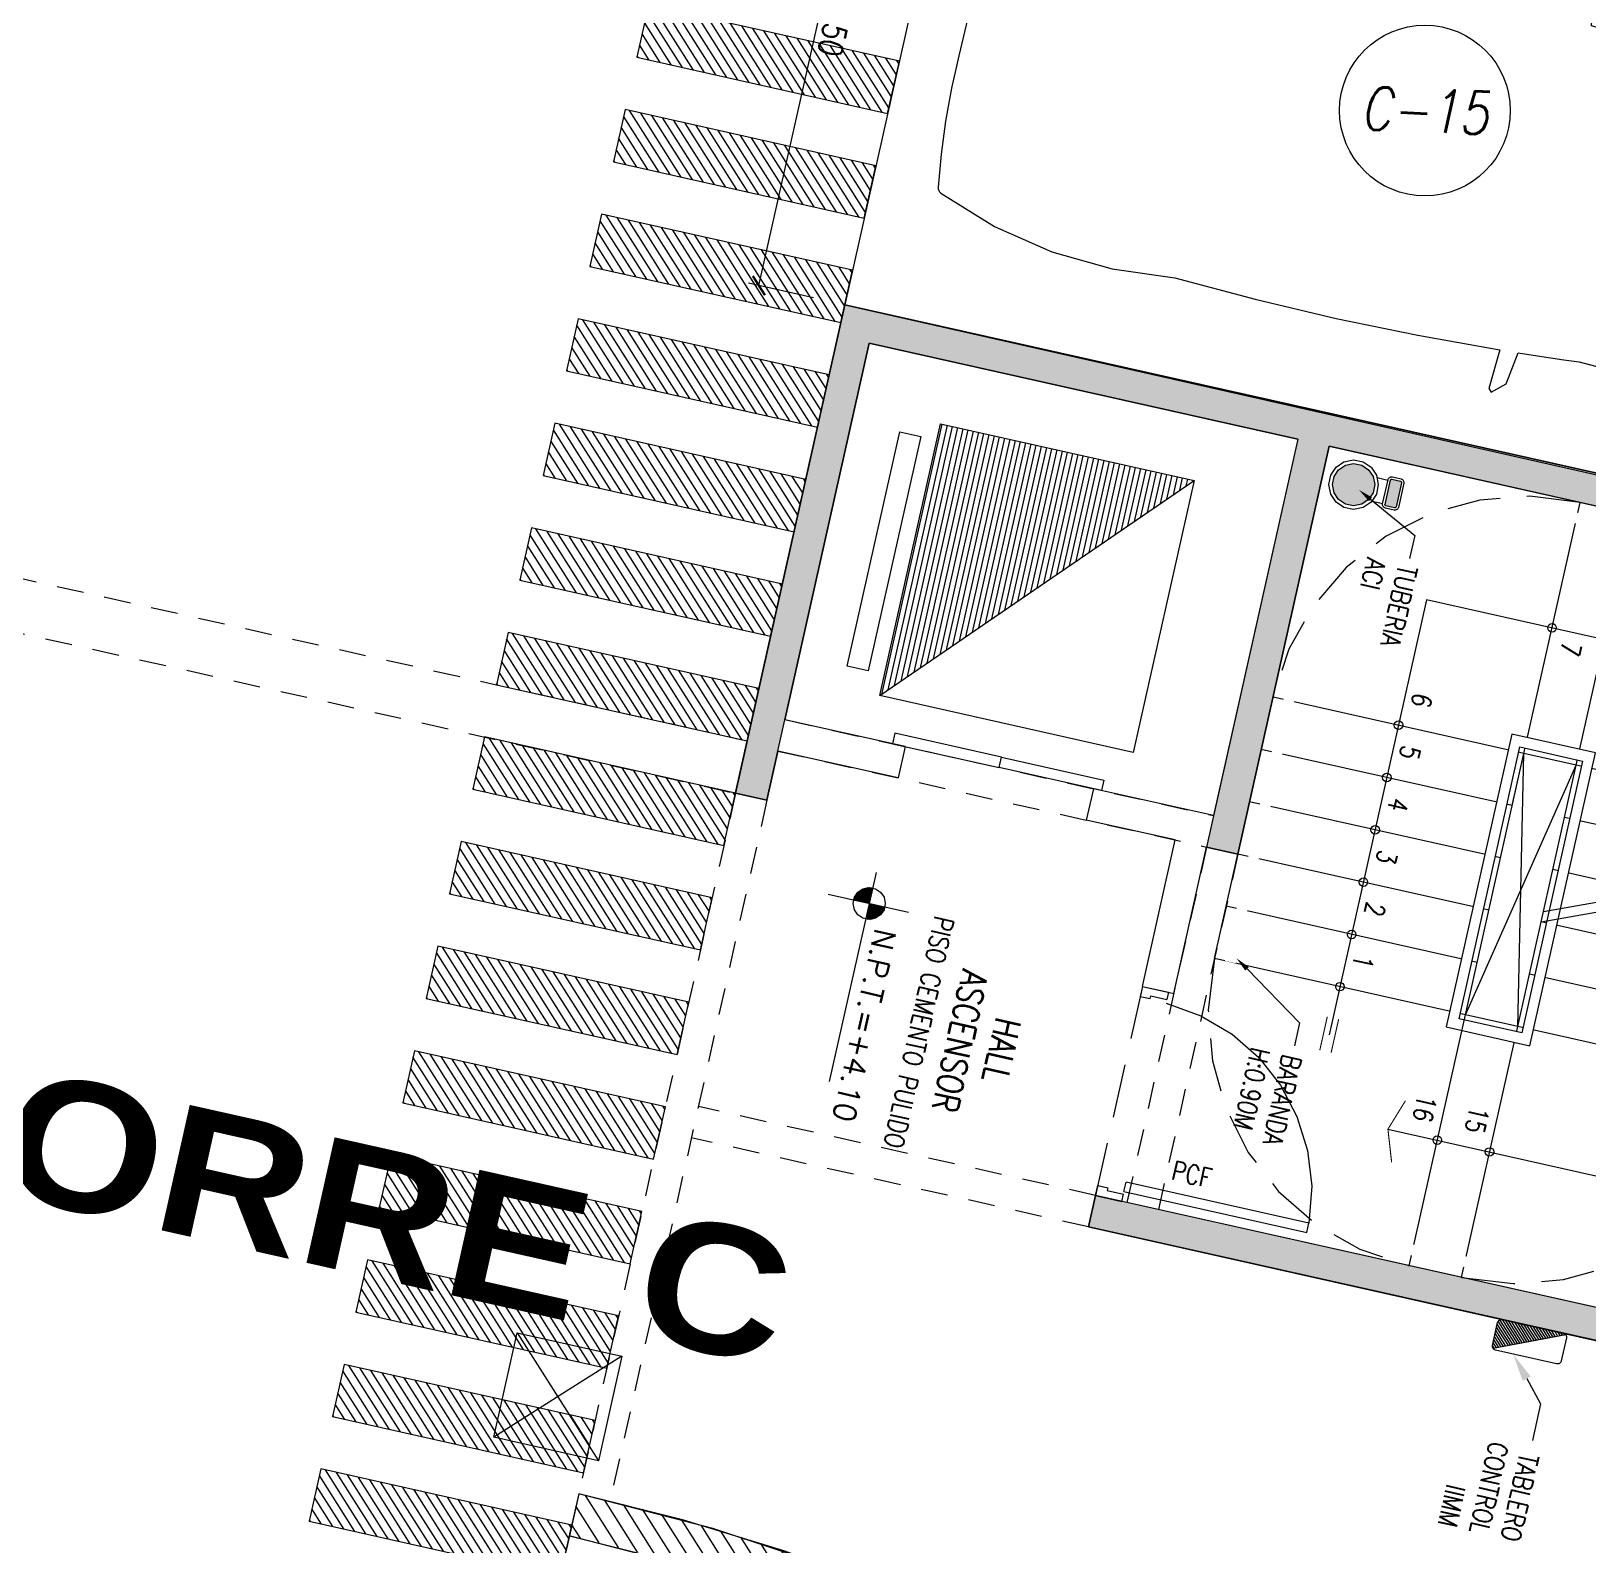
# Model space of a CAD drawing. Header units: millimetres. Extents: x 2471 to 2909, y 1327 to 1568.
# Drawn here: x 2594.7 to 2601.97, y 1418.91 to 1425.98 of the extents above; entities that cross this region are included whole.
import ezdxf
from ezdxf import colors
from ezdxf.entities.mleader import LeaderData, LeaderLine
from ezdxf.enums import TextEntityAlignment as Align
from ezdxf.math import Vec2, Vec3
from ezdxf.xclip import XClip

# ---------------------------------------------------------------- set-up
doc = ezdxf.new("R2010")
doc.units = ezdxf.units.MM
doc.header["$XCLIPFRAME"] = 2
doc.set_wipeout_variables(frame=1)
for name, pattern in [('ACAD_ISO07W100', [3, 0, -3]), ('HIDDEN', [0.375, 0.25, -0.125]), ('HIDDEN2', [0.1875, 0.125, -0.0625])]:
    doc.linetypes.add(name, pattern=pattern)
doc.layers.get('0').update_dxf_attribs({"color": 251, "lineweight": 9})
doc.layers.get('DEFPOINTS').update_dxf_attribs({"color": 251, "lineweight": 9})
for name, color, linetype, lineweight in [('000 SOS 911 TEXTOS ACI', 7, 'Continuous', 9), ('01-arquitectura', 251, 'Continuous', 13), ('A-BARANDAS', 251, 'Continuous', 13), ('A-COTAS INT', 251, 'Continuous', 13), ('A-EQUIPAMIENTO', 251, 'Continuous', 13), ('A-EST PLACAS', 251, 'Continuous', 13), ('A-ESTRUCTURA-HATCH', 251, 'Continuous', 13), ('A-ESTRUCTURA-MUROS', 251, 'Continuous', 13), ('A-ESTRUCTURA-VIGAS', 251, 'HIDDEN2', 13), ('A-LINEAS', 251, 'Continuous', 13), ('A-MOBILIARIO', 251, 'Continuous', 13), ('A-MURO BAJO', 251, 'Continuous', 13), ('A-MUROS', 251, 'Continuous', 13), ('A-NIVELES-NPT', 251, 'Continuous', 13), ('A-PROYECCIONES', 251, 'HIDDEN', 13), ('A-PUERTAS', 251, 'Continuous', 13), ('A-TEXTO-ACABADO PISO', 251, 'Continuous', 13), ('A_30_DispositivosElect', 251, 'Continuous', 13), ('A_30_TableroElect', 251, 'Continuous', 13), ('A_50_TextoAmbiente', 251, 'Continuous', 13), ('A_50_TextoIndicaciones', 251, 'Continuous', 13), ('A_50_TextoSubtitulos', 251, 'Continuous', 13), ('A_50_TextoTitulos', 251, 'Continuous', 13), ('CIRCULACION PEATONAL', 251, 'Continuous', 13), ('Cotas', 251, 'Continuous', 13)]:
    doc.layers.add(name, color=color, linetype=linetype, lineweight=lineweight)
doc.styles.add('R140-200', font='ariblk.ttf', dxfattribs={"height": 0.5})
doc.styles.add('R80', font='romans.shx', dxfattribs={"width": 0.8, "oblique": 15, "height": 0.1})
doc.styles.add('R80-200', font='romans.shx', dxfattribs={"width": 0.8, "oblique": 10, "height": 0.2})
doc.styles.add('ROMANS', font='romans.shx', dxfattribs={"width": 0.8})
doc.styles.add('TXT_COTAS', font='romans.shx', dxfattribs={"width": 0.8})
doc.dimstyles.new('COTA-75-I', dxfattribs={"dimtxt": 0.11, "dimasz": 0.075, "dimexe": 0.05, "dimexo": 0.15, "dimgap": 0.03, "dimtad": 1, "dimzin": 4, "dimdsep": 46, "dimtxsty": 'ROMANS', "dimblk": 'ARCHTICK', "dimcen": 0.09, "dimclrd": 7, "dimclre": 7, "dimclrt": 2, "dimadec": 0, "dimazin": 0, "dimtfac": 1.2, "dimtix": 1, "dimtmove": 2, "dimatfit": 3, "dimfxl": 0.05, "dimtolj": 1, "dimtzin": 4, "dimarcsym": 0})
pattern_1 = [(135, (197.33794, 7.665617), (-0.0141421356, -0.0141421356), [])]

# ---------------------------------------------------------------- blocks, each defined once
blk = doc.blocks.new('EST P2')
at = {"layer": 'A-ESTRUCTURA-HATCH'}
h = blk.add_hatch(dxfattribs=at)
h.set_pattern_fill('ANSI31', color=256, scale=0.02)
h.set_pattern_definition([(45, (-226392.07709, -8188163.05961), (-0.04490128060535, 0.04490128060535), [])])
h.paths.add_polyline_path([(-3.61, 5.05), (-3.61, 4.85), (-44.785, 4.85), (-44.785, -0.15), (-46.99, -0.15), (-46.99, -11.15), (-3.61, -11.1501), (-3.61, -11.4001), (-47.24, -11.4), (-47.24, 0.15), (-45.035, 0.15), (-45.035, 5.0497)])
h.paths.add_polyline_path([(5.8757, 4.85), (5.8757, 5.05), (35.53, 5.05), (35.53, 4.85)])
h.paths.add_polyline_path([(35.58, -11.1501), (71.88, -11.1501), (71.88, -11.4001), (35.58, -11.4)])
h.paths.add_polyline_path([(-3.56, -11.15), (35.53, -11.15), (35.53, -11.4001), (-3.56, -11.4001)])
edge = h.paths.add_edge_path()
edge.add_arc((63.3007, -0.15), 9.7, 360, 540)
edge.add_line((53.6007, -0.15), (53.8007, -0.15))
edge.add_arc((63.3007, -0.15), 9.5, 0, 180, ccw=False)
edge.add_line((72.8007, -0.15), (73.0007, -0.15))
h.paths.add_polyline_path([(47.915, 5.05), (35.58, 5.05), (35.58, 4.85), (47.915, 4.85)])
edge = h.paths.add_edge_path()
edge.add_arc((63.3007, -0.15), 3.3, 0.00108, 49.99451)
edge.add_line((65.4221, 2.3777), (65.4222, -0.15))
edge.add_line((65.4222, -0.15), (65.2722, -0.15))
edge.add_line((65.2722, -0.15), (65.2721, 2.4964))
edge.add_arc((63.3007, -0.15), 3.3, 53.31547, 179.99992)
edge.add_line((60.0007, -0.15), (59.8007, -0.15))
edge.add_arc((63.3007, -0.15), 3.5, 0.00102, 179.99993, ccw=False)
edge.add_line((66.8007, -0.1499), (66.6007, -0.1499))
edge.add_line((66.6007, -0.1499), (66.6007, -0.1499))
h.paths.add_polyline_path([(51.865, 4.85), (53.3757, 4.85), (53.3757, 5.05), (51.865, 5.05)])
h = blk.add_hatch(color=256, dxfattribs=at)
h.dxf.hatch_style = 1
h.paths.add_polyline_path([(1.925, -0.1506), (-0.175, -0.1506), (-0.175, 4.85), (-3.56, 4.85), (-3.56, 5.05), (3.7748, 5.05), (3.7748, 3.1999), (3.6248, 3.1999), (3.6248, 4.85), (-0.0249, 4.85), (-0.0249, 2.2), (3.7748, 2.2), (3.7748, 2.0501), (-0.0249, 2.05), (-0.0249, 0), (1.925, -0.0004)])
h.paths.add_polyline_path([(51.865, 5.05), (47.915, 5.05), (47.915, -0.15), (50.25, -0.15), (50.25, 0), (48.065, 0), (48.065, 2.05), (50.015, 2.05), (50.015, 2.2), (48.065, 2.2), (48.065, 4.85), (51.715, 4.85), (51.715, 1.9), (51.865, 1.9)])
h.paths.add_polyline_path([(71.63, -6.15), (71.88, -6.15), (71.88, -6.85), (71.63, -6.85)])
h.paths.add_polyline_path([(64.42, -6.15), (64.67, -6.15), (64.67, -6.85), (64.42, -6.85)])
h.paths.add_polyline_path([(57.21, -6.15), (57.46, -6.15), (57.46, -6.85), (57.21, -6.85)])
h.paths.add_polyline_path([(50, -6.15), (50.25, -6.15), (50.25, -6.85), (50, -6.85)])
h.paths.add_polyline_path([(42.79, -6.15), (43.04, -6.15), (43.04, -6.85), (42.79, -6.85)])
h.paths.add_polyline_path([(42.79, 0.55), (43.04, 0.55), (43.04, -0.15), (42.79, -0.15)])
h.paths.add_polyline_path([(35.58, -6.15), (35.83, -6.15), (35.83, -6.85), (35.58, -6.85)])
h.paths.add_polyline_path([(35.58, 0.55), (35.83, 0.55), (35.83, -0.15), (35.58, -0.15)])
h.paths.add_polyline_path([(35.28, -6.15), (35.53, -6.15), (35.53, -6.85), (35.28, -6.85)])
h.paths.add_polyline_path([(35.28, 0.55), (35.53, 0.55), (35.53, -0.15), (35.28, -0.15)])
h.paths.add_polyline_path([(30.28, -6.15), (30.53, -6.15), (30.53, -6.85), (30.28, -6.85)])
h.paths.add_polyline_path([(30.28, 0.55), (30.53, 0.55), (30.53, -0.15), (30.28, -0.15)])
h.paths.add_polyline_path([(23.07, -6.15), (23.32, -6.15), (23.32, -6.85), (23.07, -6.85)])
h.paths.add_polyline_path([(23.07, 0.55), (23.32, 0.55), (23.32, -0.15), (23.07, -0.15)])
h.paths.add_polyline_path([(18.07, -6.15), (18.32, -6.15), (18.32, -6.85), (18.07, -6.85)])
h.paths.add_polyline_path([(18.07, 0.55), (18.32, 0.55), (18.32, -0.15), (18.07, -0.15)])
h.paths.add_polyline_path([(10.86, -6.15), (11.11, -6.15), (11.11, -6.85), (10.86, -6.85)])
h.paths.add_polyline_path([(10.86, 0.55), (11.11, 0.55), (11.11, -0.15), (10.86, -0.15)])
h.paths.add_polyline_path([(3.65, -6.15), (3.9, -6.15), (3.9, -6.85), (3.65, -6.85)])
h.paths.add_polyline_path([(3.6264, 0.55), (3.9, 0.55), (3.9, -0.15), (3.6264, -0.15)])
h.paths.add_polyline_path([(-3.56, -6.15), (-3.31, -6.15), (-3.31, -6.85), (-3.56, -6.85)])
h.paths.add_polyline_path([(-3.56, 0.55), (-3.31, 0.55), (-3.31, -0.15), (-3.56, -0.15)])
h.paths.add_polyline_path([(-3.86, -6.15), (-3.61, -6.15), (-3.61, -6.85), (-3.86, -6.85)])
h.paths.add_polyline_path([(-3.86, 0.55), (-3.61, 0.55), (-3.61, -0.15), (-3.86, -0.15)])
h.paths.add_polyline_path([(-11.07, -6.15), (-10.82, -6.15), (-10.82, -6.85), (-11.07, -6.85)])
h.paths.add_polyline_path([(-11.07, 0.55), (-10.82, 0.55), (-10.82, -0.15), (-11.07, -0.15)])
h.paths.add_polyline_path([(-18.28, -6.15), (-18.03, -6.15), (-18.03, -6.85), (-18.28, -6.85)])
h.paths.add_polyline_path([(-18.28, 0.55), (-18.03, 0.55), (-18.03, -0.15), (-18.28, -0.15)])
h.paths.add_polyline_path([(-25.49, -6.15), (-25.24, -6.15), (-25.24, -6.85), (-25.49, -6.85)])
h.paths.add_polyline_path([(-25.49, 0.55), (-25.24, 0.55), (-25.24, -0.15), (-25.49, -0.15)])
h.paths.add_polyline_path([(-32.7, -6.15), (-32.45, -6.15), (-32.45, -6.85), (-32.7, -6.85)])
h.paths.add_polyline_path([(-32.7, 0.55), (-32.45, 0.55), (-32.45, -0.15), (-32.7, -0.15)])
h.paths.add_polyline_path([(-39.91, -6.15), (-39.66, -6.15), (-39.66, -6.85), (-39.91, -6.85)])
h.paths.add_polyline_path([(-39.91, 0.55), (-39.66, 0.55), (-39.66, -0.15), (-39.91, -0.15)])
at = {"layer": 'A-EST PLACAS'}
blk.add_lwpolyline([(51.865, 5.05), (47.915, 5.05), (47.915, -0.15), (50.25, -0.15), (50.25, 0), (48.065, 0), (48.065, 2.05), (50.015, 2.05), (50.015, 2.2), (48.065, 2.2), (48.065, 4.85), (51.715, 4.85), (51.715, 1.9), (51.865, 1.9)], close=True, dxfattribs=at)
at = {"layer": 'A-ESTRUCTURA-MUROS'}
blk.add_lwpolyline([(73.0007, -0.15, 1), (53.6007, -0.15), (53.8007, -0.15, -1), (72.8007, -0.15)], format="xyb", close=True, dxfattribs=at)
at = {"layer": 'A-ESTRUCTURA-VIGAS'}
for points in [[(50.015, 2.2), (51.715, 2.2)], [(49.8649, 0), (49.865, 2.0499)], [(50.0149, 0), (50.015, 2.0499)], [(50.015, 2.05), (51.715, 2.05)], [(51.715, 1.9), (51.715, 0)], [(51.865, 1.9), (51.865, 0)], [(50.25, 0), (53.6007, 0)], [(50, -6.15), (50, -0.15)], [(50.25, -0.15), (53.6007, -0.15)], [(50.25, -6.15), (50.25, -0.15)], [(53.8007, -0.15), (59.8007, -0.15)]]:
    blk.add_lwpolyline(points, dxfattribs=at)
blk = doc.blocks.new('*U852')
at = {"ltscale": 0.5}
h = blk.add_hatch(dxfattribs=at)
h.set_pattern_fill('_USER', color=41, scale=0.02, angle=135, style=0, pattern_type=0)
h.set_pattern_definition(pattern_1)
h.paths.add_polyline_path([(0.35, 4.05), (0.7626, 4.05), (0.7626, 4.2), (0.35, 4.2)])
edge = h.paths.add_edge_path(flags=17)
edge.add_line((0.35, 4.0969), (0.7626, 4.0969))
h = blk.add_hatch(dxfattribs=at)
h.set_pattern_fill('_USER', color=41, scale=0.02, angle=135, style=0, pattern_type=0)
h.set_pattern_definition(pattern_1)
h.paths.add_polyline_path([(2.15, 4.05), (1.7374, 4.05), (1.7374, 4.2), (2.15, 4.2)])
edge = h.paths.add_edge_path(flags=17)
edge.add_line((2.15, 4.0969), (1.7374, 4.0969))
at = {"color": 7, "ltscale": 0.5}
for p, q in [((0.35, 4.0969), (0.7626, 4.0969)), ((2.15, 4.0969), (1.7374, 4.0969))]:
    blk.add_line(p, q, dxfattribs=at)
at = {"ltscale": 0.5}
blk.add_lwpolyline([(0, 0), (2.5, 0), (2.5, 5), (0, 5)], close=True, dxfattribs=at)
at = {"color": 7, "ltscale": 0.5}
blk.add_lwpolyline([(2.0375, 3.0285), (2.2248, 3.018), (2.2387, 3.0332), (2.1856, 3.0921), (2.0322, 3.1148, 0.005253), (2.0106, 3.403, 0.053235), (1.9729, 4.2984), (1.96, 4.4239), (1.9407, 4.5254), (1.9362, 4.535, 0.218656), (1.9171, 4.5512), (1.4558, 4.6804), (1.4521, 4.7076, 0.091554), (1.25, 4.7343, 0.09162), (1.0479, 4.7088), (1.0442, 4.6816), (0.5829, 4.5524, 0.218656), (0.5638, 4.5362), (0.5593, 4.5266), (0.54, 4.4251), (0.5271, 4.2996, 0.053235), (0.4894, 3.4042, 0.005253), (0.4678, 3.1159), (0.3144, 3.0933), (0.2613, 3.0344), (0.2752, 3.0191), (0.4625, 3.0297, 0.028265), (0.46, 1.4757, 0.139924), (0.6046, 0.3249, 0.272148), (0.6285, 0.3061, 0.035353), (1.25, 0.2657, 0.045639), (1.8692, 0.3049, 0.272148), (1.8931, 0.3237, 0.139889), (2.04, 1.4745, 0.028265)], format="xyb", close=True, dxfattribs=at)
for points in [[(0.35, 4.2), (0.35, 4.05), (0.7626, 4.05), (0.7626, 4.2)], [(1.7374, 4.2), (1.7374, 4.05), (2.15, 4.05), (2.15, 4.2)]]:
    blk.add_lwpolyline(points, close=True, dxfattribs=at)
blk = doc.blocks.new('*U832')
at = {"true_color": 0xfa0000}
for points in [[(587.139, -118.874, 1), (587.139, -119.154, 1)], [(587.057, -119.246, 0.414214), (587.049, -119.254), (587.049, -119.313, 0.414214), (587.057, -119.321), (587.221, -119.321, 0.414214), (587.229, -119.313), (587.229, -119.254, 0.414214), (587.221, -119.246)]]:
    blk.add_hatch(color=1, dxfattribs=at).paths.add_polyline_path(points)
for p, q in [((587.059, -119.157), (587.059, -119.23)), ((587.219, -119.157), (587.219, -119.23))]:
    blk.add_line(p, q)
for points in [[(587.245, -119.254), (587.245, -119.313, -0.414214), (587.221, -119.337), (587.057, -119.337, -0.414214), (587.033, -119.313), (587.033, -119.254, -0.414214), (587.057, -119.23), (587.221, -119.23, -0.414214)], [(587.229, -119.254), (587.229, -119.313, -0.414214), (587.221, -119.321), (587.057, -119.321, -0.414214), (587.049, -119.313), (587.049, -119.254, -0.414214), (587.057, -119.246), (587.221, -119.246, -0.414214)]]:
    blk.add_lwpolyline(points, format="xyb", close=True)
for radius in [0.164, 0.14]:
    blk.add_circle((587.139, -119.014), radius)
blk = doc.blocks.new('ESC.1')
at = {"layer": 'A-LINEAS'}
blk.add_line((0.6, 0.725, 0), (-1.4795, 0.725, 0), dxfattribs=at)
at = {"layer": 'A-LINEAS', "linetype": 'Continuous'}
for p, q in [((-1.25, 0.125), (0, -0.125)), ((-1.25, -0.125), (0, 0.125))]:
    blk.add_line(p, q, dxfattribs=at)
at = {"layer": 'A-LINEAS', "color": 4, "const_width": 0.005}
for points in [[(-1.3992, 0.7521), (-1.5599, 0.7521)], [(-1.3992, 0.6979), (-1.5599, 0.6979)], [(-1.7026, 0.3105), (-1.85, 0.3613), (-1.9974, 0.3105)], [(-0.2605, -0.5776), (-0.3113, -0.725), (-0.2605, -0.8724)]]:
    blk.add_lwpolyline(points, dxfattribs=at)
at = {"layer": 'A-LINEAS'}
blk.add_lwpolyline([(-0.3113, -0.725), (0.6, -0.725), (0.6, 0.725)], dxfattribs=at)
at = {"layer": 'A-LINEAS', "linetype": 'Continuous'}
blk.add_lwpolyline([(-1.85, 0.3613), (-1.85, -0.725), (-0.5722, -0.725)], dxfattribs=at)
for centre in [(-1.25, 0.725), (-1, 0.725), (-0.75, 0.725), (-0.5, 0.725), (-0.25, 0.725), (0, 0.725), (-1.85, 0.1251), (0.6, 0.125), (-1.85, -0.1249), (0.6, -0.125), (-1.25, -0.725), (-1, -0.725), (-0.75, -0.725), (0, -0.725)]:
    blk.add_circle(centre, 0.02, dxfattribs=at)
at = {"layer": 'A-MURO BAJO'}
for p, q in [((-1.25, 0.125), (-1.25, 1.325)), ((-1.25, 1.325), (-0.75, 1.325)), ((-1, 0.125), (-1, 1.325)), ((-0.75, 0.125), (-0.75, 1.325)), ((-0.5, 0.125), (-0.5, 1.325)), ((-0.25, 0.125), (-0.25, 1.325)), ((0, 0.125), (0, 1.325)), ((-1.25, 0.125), (0, 0.125)), ((-1.25, -0.125), (-1.25, 0.125)), ((-0.25, 0.125), (1.2, 0.125)), ((0, -0.125), (0, 0.125)), ((-2.45, -0.125), (-1.25, -0.125)), ((-1.25, -0.125), (0, -0.125)), ((-1.25, -1.325), (-1.25, -0.125)), ((-1, -1.325), (-1, -0.125)), ((-0.75, -1.325), (-0.75, -0.125)), ((-0.5, -1.325), (-0.5, -0.125)), ((-0.25, -1.325), (-0.25, -0.125)), ((0, -0.125), (1.2, -0.125)), ((0, -1.325), (0, -0.125))]:
    blk.add_line(p, q, dxfattribs=at)
blk.add_wipeout([(-1.275, -0.15), (-1.325, -0.2), (0.075, -0.2), (0.075, 0.2), (-1.325, 0.2), (-1.325, -0.2), (-1.275, -0.15), (-1.275, 0.15), (0.025, 0.15), (0.025, -0.15)]).translate(0, 0, 0).dxf.layer = 'A-BARANDAS'
at = {"layer": 'A-BARANDAS', "elevation": 0}
for points in [[(-1.325, 0.2), (-1.325, -0.2), (0.075, -0.2), (0.075, 0.2)], [(0.025, -0.15), (-1.275, -0.15), (-1.275, 0.15), (0.025, 0.15)]]:
    blk.add_lwpolyline(points, close=True, dxfattribs=at)
at = {"layer": 'A-LINEAS', "linetype": 'Continuous'}
for points in [[(-0.75, -0.125), (-0.5192, -0.6788), (-0.6384, -0.7827), (-0.3615, -0.6673), (-0.4808, -0.7712), (-0.25, -1.325)], [(-0.7, -0.125), (-0.4692, -0.6788), (-0.5884, -0.7827), (-0.3115, -0.6673), (-0.4308, -0.7712), (-0.2, -1.325)]]:
    blk.add_lwpolyline(points, dxfattribs=at)
at = {"layer": 'A-MURO BAJO'}
blk.add_line((-2.45, 0.125), (-1.25, 0.125), dxfattribs=at)
blk.add_wipeout([(-2.4, 0.2), (-2.35, 0.2), (-2.35, -1.225), (1.1, -1.225), (1.1, 0.7221), (0.5971, 1.225), (-1.25, 1.225), (-1.25, 1.275), (0.6178, 1.275), (1.15, 0.7428), (1.15, -1.275), (-2.4, -1.275)]).translate(0, 0, 0).dxf.layer = 'A-BARANDAS'
at = {"layer": 'A-PROYECCIONES'}
for centre, start, end in [((-1.25, 0.125), 90, 180), ((0, 0.125), 0, 90), ((-1.25, -0.125), 180, 270), ((0, -0.125), 270, 0)]:
    blk.add_arc(centre, 1.2, start, end, dxfattribs=at)
at = {"xscale": 0.7035271998764585, "yscale": 0.7035271998764585, "zscale": 0.7035271998764585, "rotation": 1.373106675304309e-06}
blk.add_blockref('*U832', (-412.0184, 84.9043), dxfattribs=at)
blk = doc.blocks.new('A$C5E423DB2')
at = {"layer": 'A-PUERTAS'}
for p, q in [((0.0381, 0.1), (0.0381, 0.8)), ((0.0381, 0.8), (0.0731, 0.8)), ((0.0731, 0.8), (0.0731, 0.1)), ((0.0381, 0.1), (0.0731, 0.1))]:
    blk.add_line(p, q, dxfattribs=at)
at = {"layer": 'A-PUERTAS', "linetype": 'Continuous'}
for p, q in [((0, 0), (0, 0.1)), ((0, 0.1), (0.0281, 0.1)), ((0.0281, 0.0381), (0.0281, 0.1)), ((0.8, 0.1), (0.7719, 0.1)), ((0.7719, 0.0381), (0.7719, 0.1)), ((0.8, 0), (0.8, 0.1)), ((0, 0), (0.0381, 0)), ((0.0381, 0.0381), (0.0281, 0.0381)), ((0.0381, 0), (0.0381, 0.0381)), ((0.7619, 0), (0.7619, 0.0381)), ((0.7619, 0.0381), (0.7719, 0.0381)), ((0.8, 0), (0.7619, 0))]:
    blk.add_line(p, q, dxfattribs=at)
at = {"layer": 'A-PUERTAS', "color": 7, "linetype": 'Continuous'}
blk.add_arc((0.0366, 0.0793), 0.7216, 1.64027, 87.09685, dxfattribs=at)
blk = doc.blocks.new('ASCENSOR_01')
h = blk.add_hatch()
h.set_pattern_fill('_U', color=256, scale=0.025, angle=450, style=0, pattern_type=0)
h.set_pattern_definition([(90, (1.21241, -1e-07), (-0.025, -4e-11), [])])
edge = h.paths.add_edge_path()
edge.add_line((1.2124, 1.3), (0, 0))
edge.add_line((0, 0), (1.2124, 0))
edge.add_line((1.2124, 0), (1.2124, 1.3))
at = {"layer": 'A-LINEAS', "color": 4}
blk.add_line((1.2124, 1.3, -0.0349), (0, 0), dxfattribs=at)
for points in [[(0, 0), (0, 1.3), (1.2124, 1.3), (1.2124, 0)], [(1.2904, 0.0781), (1.2904, 1.1996), (1.3907, 1.1996), (1.3907, 0.0781)]]:
    blk.add_lwpolyline(points, close=True, dxfattribs=at)
blk = doc.blocks.new('*U264')
at = {"layer": 'CIRCULACION PEATONAL'}
h = blk.add_hatch(dxfattribs=at)
h.set_pattern_fill('ANSI31', color=256, scale=0.3)
h.set_pattern_definition([(45, (7.250368, 0), (-0.0265165, 0.0265165), [])])
h.paths.add_polyline_path([(7.5474, 0.2275), (7.2974, 0.2275), (7.2974, -0.9725), (7.5474, -0.9725)])
h = blk.add_hatch(dxfattribs=at)
h.set_pattern_fill('ANSI31', color=256, scale=0.3)
h.set_pattern_definition([(45, (7.750368, 0), (-0.0265165, 0.0265165), [])])
h.paths.add_polyline_path([(8.0474, 0.2275), (7.7974, 0.2275), (7.7974, -0.9725), (8.0474, -0.9725)])
h = blk.add_hatch(dxfattribs=at)
h.set_pattern_fill('ANSI31', color=256, scale=0.3)
h.set_pattern_definition([(45, (8.250368, 0), (-0.0265165, 0.0265165), [])])
h.paths.add_polyline_path([(8.5474, 0.2275), (8.2974, 0.2275), (8.2974, -0.9725), (8.5474, -0.9725)])
h = blk.add_hatch(dxfattribs=at)
h.set_pattern_fill('ANSI31', color=256, scale=0.3)
h.set_pattern_definition([(45, (8.750368, 0), (-0.0265165, 0.0265165), [])])
h.paths.add_polyline_path([(9.0474, 0.2275), (8.7974, 0.2275), (8.7974, -0.9725), (9.0474, -0.9725)])
h = blk.add_hatch(dxfattribs=at)
h.set_pattern_fill('ANSI31', color=256, scale=0.3)
h.set_pattern_definition([(45, (9.250368, 0), (-0.0265165, 0.0265165), [])])
h.paths.add_polyline_path([(9.5474, 0.2275), (9.2974, 0.2275), (9.2974, -0.9725), (9.5474, -0.9725)])
h = blk.add_hatch(dxfattribs=at)
h.set_pattern_fill('ANSI31', color=256, scale=0.3)
h.set_pattern_definition([(45, (9.750368, 0), (-0.0265165, 0.0265165), [])])
h.paths.add_polyline_path([(10.0474, 0.2275), (9.7974, 0.2275), (9.7974, -0.9725), (10.0474, -0.9725)])
h = blk.add_hatch(dxfattribs=at)
h.set_pattern_fill('ANSI31', color=256, scale=0.3)
h.set_pattern_definition([(45, (10.250368, 0), (-0.0265165, 0.0265165), [])])
h.paths.add_polyline_path([(10.5474, 0.2275), (10.2974, 0.2275), (10.2974, -0.9725), (10.5474, -0.9725)])
h = blk.add_hatch(dxfattribs=at)
h.set_pattern_fill('ANSI31', color=256, scale=0.3)
h.set_pattern_definition([(45, (10.750368, 0), (-0.0265165, 0.0265165), [])])
h.paths.add_polyline_path([(11.0474, 0.2275), (10.7974, 0.2275), (10.7974, -0.9725), (11.0474, -0.9725)])
h = blk.add_hatch(dxfattribs=at)
h.set_pattern_fill('ANSI31', color=256, scale=0.3)
h.set_pattern_definition([(45, (11.250368, 0), (-0.0265165, 0.0265165), [])])
h.paths.add_polyline_path([(11.5474, 0.2275), (11.2974, 0.2275), (11.2974, -0.9725), (11.5474, -0.9725)])
h = blk.add_hatch(dxfattribs=at)
h.set_pattern_fill('ANSI31', color=256, scale=0.3)
h.set_pattern_definition([(45, (11.750368, 0), (-0.0265165, 0.0265165), [])])
h.paths.add_polyline_path([(12.0474, 0.2275), (11.7974, 0.2275), (11.7974, -0.9725), (12.0474, -0.9725)])
h = blk.add_hatch(dxfattribs=at)
h.set_pattern_fill('ANSI31', color=256, scale=0.3)
h.set_pattern_definition([(45, (12.250368, 0), (-0.0265165, 0.0265165), [])])
h.paths.add_polyline_path([(12.5474, 0.2275), (12.2974, 0.2275), (12.2974, -0.9725), (12.5474, -0.9725)])
h = blk.add_hatch(dxfattribs=at)
h.set_pattern_fill('ANSI31', color=256, scale=0.3)
h.set_pattern_definition([(45, (12.750368, 0), (-0.0265165, 0.0265165), [])])
h.paths.add_polyline_path([(13.0474, 0.2275), (12.7974, 0.2275), (12.7974, -0.9725), (13.0474, -0.9725)])
h = blk.add_hatch(dxfattribs=at)
h.set_pattern_fill('ANSI31', color=256, scale=0.3)
h.set_pattern_definition([(45, (13.250368, 0), (-0.0265165, 0.0265165), [])])
h.paths.add_polyline_path([(13.5474, 0.2275), (13.2974, 0.2275), (13.2974, -0.9725), (13.5474, -0.9725)])
h = blk.add_hatch(dxfattribs=at)
h.set_pattern_fill('ANSI31', color=256, scale=0.3)
h.set_pattern_definition([(45, (13.750368, 0), (-0.0265165, 0.0265165), [])])
h.paths.add_polyline_path([(14.0474, 0.2275), (13.7974, 0.2275), (13.7974, -0.9725), (14.0474, -0.9725)])
h = blk.add_hatch(dxfattribs=at)
h.set_pattern_fill('ANSI31', color=256, scale=0.3)
h.set_pattern_definition([(45, (14.250368, 0), (-0.0265165, 0.0265165), [])])
h.paths.add_polyline_path([(14.5474, 0.2275), (14.2974, 0.2275), (14.2974, -0.9725), (14.5474, -0.9725)])
for points in [[(7.2974, -0.9725), (7.5474, -0.9725), (7.5474, 0.2275), (7.2974, 0.2275)], [(7.7974, -0.9725), (8.0474, -0.9725), (8.0474, 0.2275), (7.7974, 0.2275)], [(8.2974, -0.9725), (8.5474, -0.9725), (8.5474, 0.2275), (8.2974, 0.2275)], [(8.7974, -0.9725), (9.0474, -0.9725), (9.0474, 0.2275), (8.7974, 0.2275)], [(9.2974, -0.9725), (9.5474, -0.9725), (9.5474, 0.2275), (9.2974, 0.2275)], [(9.7974, -0.9725), (10.0474, -0.9725), (10.0474, 0.2275), (9.7974, 0.2275)], [(10.2974, -0.9725), (10.5474, -0.9725), (10.5474, 0.2275), (10.2974, 0.2275)], [(10.7974, -0.9725), (11.0474, -0.9725), (11.0474, 0.2275), (10.7974, 0.2275)], [(11.2974, -0.9725), (11.5474, -0.9725), (11.5474, 0.2275), (11.2974, 0.2275)], [(11.7974, -0.9725), (12.0474, -0.9725), (12.0474, 0.2275), (11.7974, 0.2275)], [(12.2974, -0.9725), (12.5474, -0.9725), (12.5474, 0.2275), (12.2974, 0.2275)], [(12.7974, -0.9725), (13.0474, -0.9725), (13.0474, 0.2275), (12.7974, 0.2275)], [(13.2974, -0.9725), (13.5474, -0.9725), (13.5474, 0.2275), (13.2974, 0.2275)], [(13.7974, -0.9725), (14.0474, -0.9725), (14.0474, 0.2275), (13.7974, 0.2275)], [(14.2974, -0.9725), (14.5474, -0.9725), (14.5474, 0.2275), (14.2974, 0.2275)]]:
    blk.add_lwpolyline(points, close=True, dxfattribs=at)
blk = doc.blocks.new('_ArchTick')
at = {"color": 0, "linetype": 'ByBlock', "const_width": 0.15}
blk.add_lwpolyline([(-0.5, -0.5), (0.5, 0.5)], dxfattribs=at)
blk = doc.blocks.new('*D646')
at = {"layer": 'Cotas', "color": 7, "lineweight": -2, "transparency": 16777216}
for p, q in [((72.5008, 13.3317), (72.5008, 13.0206)), ((75.0008, 13.3317), (75.0008, 13.0206)), ((75.0008, 13.0706), (72.5008, 13.0706))]:
    blk.add_line(p, q, dxfattribs=at)
at = {"layer": 'DEFPOINTS', "color": 0, "transparency": 16777216}
for p in [(72.5008, 13.4817), (75.0008, 13.4817), (72.5008, 13.0706)]:
    blk.add_point(p, dxfattribs=at)
at = {"layer": 'Cotas', "color": 7, "lineweight": -2, "transparency": 16777216, "xscale": 0.075, "yscale": 0.075, "zscale": 0.075, "rotation": 180}
blk.add_blockref('_ArchTick', (72.5008, 13.0706), dxfattribs=at)
at = {"layer": 'Cotas', "color": 7, "lineweight": -2, "transparency": 16777216, "xscale": 0.075, "yscale": 0.075, "zscale": 0.075}
blk.add_blockref('_ArchTick', (75.0008, 13.0706), dxfattribs=at)
at = {"layer": 'Cotas', "color": 2, "transparency": 16777216, "insert": (73.7508, 13.1556), "char_height": 0.11, "attachment_point": 5, "style": 'ROMANS'}
blk.add_mtext('\\A1;2.50', dxfattribs=at)
blk = doc.blocks.new('SIM NIVEL PLANTA')
at = {"linetype": 'Continuous'}
h = blk.add_hatch(dxfattribs=at)
h.set_pattern_fill('_USER', color=256, scale=0.099996, angle=45, style=0, pattern_type=0)
h.set_pattern_definition([(45, (35396.10581, 26516.4892), (-0.0707080889, 0.0707080889), [])])
h.paths.add_polyline_path([(-17.03, 0), (-15.53, 0, 0.409209), (-17.03, 1.47)])
h.paths.add_polyline_path([(-18.53, 0, 0.419236), (-17.03, -1.53), (-17.03, 0)])
for p, q in [((-17.03, -3.97), (-17.03, 3.72)), ((0, 0), (-20, 0))]:
    blk.add_line(p, q)
blk.add_circle((-17.03, -0.03), 1.5, dxfattribs=at)
at = {"style": 'R80'}
blk.add_attdef('N.P.T.+0.00', text='', height=2.03, dxfattribs=at).set_placement((-7.77, 2.01), align=Align.MIDDLE_CENTER)
blk = doc.blocks.new('*U856')
at = {"linetype": 'Continuous'}
h = blk.add_hatch(dxfattribs=at)
h.set_pattern_fill('ANSI31', color=256, scale=0.1, style=0)
h.set_pattern_definition([(45, (0, 0), (-0.0088388, 0.0088388), [])])
h.paths.add_polyline_path([(0.1975, 0.0657, 0.414214), (0.1752, 0.088), (-0.1751, 0.0881, 0.198912), (-0.1909, 0.0816), (0.1909, -0.0816, 0.198912), (0.1975, -0.0658)])
blk.add_line((-0.1909, 0.0816), (0.1909, -0.0816), dxfattribs=at)
blk.add_lwpolyline([(-0.1975, 0.0658), (-0.1975, -0.0657, 0.414214), (-0.1752, -0.088), (0.1751, -0.0881, 0.414214), (0.1975, -0.0658), (0.1975, 0.0657, 0.414214), (0.1752, 0.088), (-0.1751, 0.0881, 0.414214)], format="xyb", close=True, dxfattribs=at)
blk = doc.blocks.new('EJE')
at = {"linetype": 'Continuous'}
blk.add_circle((0, 0), 0.797, dxfattribs=at)
at = {"layer": 'A_50_TextoIndicaciones', "style": 'ROMANS'}
blk.add_attdef('EJE', text='', height=0.6, rotation=0, dxfattribs=at).set_placement((0.4, -0.45), align=Align.MIDDLE_CENTER)
blk = doc.blocks.new('A$C4760cff2')
at = {"layer": 'A_50_TextoSubtitulos', "color": 8, "insert": (-24.0404, -43.7589), "char_height": 0.6, "attachment_point": 4, "rotation": 347.38173, "style": 'R140-200'}
blk.add_mtext_dynamic_manual_height_columns('EST. TORRE C', width=9.728838, gutter_width=0.8021, heights=[0], dxfattribs=at)
blk = doc.blocks.new('CAJA CDA  125')
at = {"layer": 'A_30_DispositivosElect'}
for p, q in [((0.25, 0.5), (-0.25, 0)), ((-0.25, 0.5), (0.25, 0))]:
    blk.add_line(p, q, dxfattribs=at)
blk.add_lwpolyline([(-0.25, 0.5), (0.25, 0.5), (0.25, 0), (-0.25, 0)], close=True, dxfattribs=at)
blk = doc.blocks.new('IE_pozo de luz-27.03.2025')
at = {"layer": 'A_30_TableroElect', "rotation": 347.3832255222029}
blk.add_blockref('CAJA CDA  125', (-70.8468, -86.8776), dxfattribs=at)
blk = doc.blocks.new('TEXTOSSS')
at = {"xscale": -0.8329883684307119, "yscale": 0.8329883684307116, "zscale": 0.8329883684307118, "rotation": 90.00002409004607}
blk.add_blockref('*U856', (-23.7935, -34.325), dxfattribs=at)
at = {"layer": 'A-NIVELES-NPT'}
ref = blk.add_blockref('SIM NIVEL PLANTA', (-24.2643, -37.7773), dxfattribs=dict(at, xscale=0.05000000000000002, yscale=0.05000000000000002, zscale=0.05000000000000002, rotation=359.9999999999999))
ref.add_attrib('N.P.T.+0.00', 'N.P.T.=+4.10', dxfattribs={"layer": '0', "height": 0.1015, "style": 'R80'}).set_placement((-24.5557, -37.6765), align=Align.MIDDLE_CENTER)
at = {"layer": 'A-TEXTO-ACABADO PISO', "insert": (-24.5799, -37.3766), "char_height": 0.09, "attachment_point": 2, "style": 'ROMANS'}
blk.add_mtext_dynamic_manual_height_columns('PISO CEMENTO PULIDO', width=1.586307, gutter_width=12.5, heights=[0], dxfattribs=at)
at = {"layer": 'A_50_TextoAmbiente', "insert": (-24.5805, -37.1255), "char_height": 0.12, "width": 2.556211, "attachment_point": 5, "style": 'ROMANS'}
blk.add_mtext('HALL \\PASCENSOR', dxfattribs=at)
at = {"layer": 'A_50_TextoIndicaciones', "style": 'ROMANS', "width": 0.8}
for s, p in [('7', (-26.9586, -34.8881)), ('15', (-24.6871, -34.8348)), ('16', (-24.6871, -35.0848)), ('6', (-26.5728, -35.5147)), ('5', (-26.3228, -35.5147)), ('4', (-26.0728, -35.5147)), ('3', (-25.8228, -35.5147)), ('2', (-25.5728, -35.5147)), ('1', (-25.3228, -35.5147))]:
    blk.add_text(s, height=0.09, dxfattribs=at).set_placement(p, align=Align.RIGHT)
blk.add_text('PCF', height=0.09, rotation=90, dxfattribs=at).set_placement((-24.1665, -36.1262))
at = {"layer": 'A_50_TextoIndicaciones'}
ml = blk.add_multileader_mtext('Standard', dxfattribs=at)
ml.set_content('TABLERO CONTROL IIMM ', color=256, style='ROMANS')
ml.set_leader_properties(color=7)
ml.build(insert=Vec2(0, 0))
ml.multileader.update_dxf_attribs({"dogleg_length": 1.3073, "arrow_head_size": 0.13, "scale": 0.1})
ctx = ml.context
ctx.base_point, ctx.scale, ctx.char_height, ctx.arrow_head_size, ctx.landing_gap_size, ctx.plane_origin = Vec3(-23.3467, -34.2109), 0.1, 0.09, 0.13, 0.01, Vec3(-23.8786, -33.9694)
ctx.text_align_type = 2
notes = []
notes.append((ctx, [(0, (1, 1, 0), (-23.522, -34.2109), (1, 0), 0.1754, [(0, [(-23.7196, -34.3865)], 0, [])])]))
ctx.mtext.insert, ctx.mtext.width, ctx.mtext.alignment, ctx.mtext.flow_direction = Vec3(-22.8669, -34.1659), 0.487262, 3, 5
ml = blk.add_multileader_mtext('Standard', dxfattribs=at)
ml.set_content('\\pxsm1,ql,t16;TUBERIA ACI', color=256, style='TXT_COTAS')
ml.set_leader_properties(color=7)
ml.build(insert=Vec2(0, 0))
ml.multileader.update_dxf_attribs({"dogleg_length": 0.1105, "arrow_head_size": 0.07})
ctx = ml.context
ctx.base_point, ctx.char_height, ctx.arrow_head_size, ctx.landing_gap_size, ctx.plane_origin = Vec3(-27.2373, -35.6692), 0.09, 0.07, 0.05, Vec3(-27.501, -36.1094)
ctx.text_align_type = 2
notes.append((ctx, [(0, (1, 1, 0), (-27.3478, -35.6692), (1, 0), 0.1105, [(0, [(-27.4986, -35.9703)], 0, [])])]))
ctx.mtext.insert, ctx.mtext.width, ctx.mtext.defined_height, ctx.mtext.alignment, ctx.mtext.flow_direction = Vec3(-26.7656, -35.6242), 0.4362, 0.4369, 3, 5
ml = blk.add_multileader_mtext('Standard', dxfattribs=at)
ml.set_content('\\pxsm1,ql;BARANDA \\P\\pt16;H:0.90M', color=256, style='TXT_COTAS')
ml.set_leader_properties(color=7)
ml.build(insert=Vec2(0, 0))
ml.multileader.update_dxf_attribs({"dogleg_length": 0.1105, "arrow_head_size": 0.07})
ctx = ml.context
ctx.base_point, ctx.char_height, ctx.arrow_head_size, ctx.landing_gap_size, ctx.plane_origin = Vec3(-24.9012, -35.6974), 0.09, 0.07, 0.05, Vec3(-25.1649, -36.1376)
ctx.text_align_type = 2
notes.append((ctx, [(0, (1, 1, 0), (-25.0117, -35.6974), (1, 0), 0.1105, [(0, [(-25.2412, -36.05)], 0, [])])]))
ctx.mtext.insert, ctx.mtext.width, ctx.mtext.defined_height, ctx.mtext.alignment, ctx.mtext.flow_direction = Vec3(-24.3917, -35.6524), 0.463712, 0.4369, 3, 5
for ctx, leaders in notes:
    for number, flags, end, landing, length, lines in leaders:
        leader = LeaderData()
        leader.index, (leader.has_last_leader_line, leader.has_dogleg_vector, leader.attachment_direction) = number, flags
        leader.last_leader_point, leader.dogleg_vector, leader.dogleg_length = Vec3(end), Vec3(landing), length
        for number, points, colour, breaks in lines:
            line = LeaderLine()
            line.index, line.vertices, line.color, line.breaks = number, Vec3.list(points), colors.encode_raw_color(colour), breaks
            leader.lines.append(line)
        ctx.leaders.append(leader)
blk = doc.blocks.new('A$C47ad906b')
at = {"color": 240, "true_color": 0xed1f24}
blk.add_wipeout([(-17.9532, 13.7815), (-20.1582, 13.7815), (-20.1582, 2.2315), (98.9618, 2.2315), (98.9618, 7.2315), (99.7906, 7.2315), (100.0824, 13.4817), (99.9399, 15.1384), (99.3011, 17.2957), (98.434, 18.891), (96.5864, 20.9381), (95.1524, 21.9277), (93.5658, 22.6443), (92.3725, 22.9752), (90.3824, 23.1815), (88.3592, 22.9682), (87.1113, 22.6133), (85.5861, 21.9127), (83.9074, 20.704), (82.6862, 19.3856), (82.1939, 18.6815), (75.1468, 18.6815), (75.1468, 19.1315), (74.5468, 19.1315), (74.5468, 18.6815), (70.6718, 18.6815), (70.6718, 19.1315), (70.0718, 19.1315), (70.0718, 18.6815), (59.808, 18.6815), (59.808, 19.5314), (55.8578, 19.5314), (55.8578, 18.6815), (37.3918, 18.6815), (9.6018, 18.6818), (9.6018, 19.1315), (9.0018, 19.1315), (9.0018, 18.6817), (7.6574, 18.6815), (7.6574, 19.5315), (3.7074, 19.5315), (3.7074, 18.6818), (-19.1926, 18.6819), (-19.1926, 18.4815), (-17.9532, 18.4815)], dxfattribs=at)
at = {"layer": 'A-MOBILIARIO'}
for points in [[(76.9509, 14.6567), (76.9009, 14.6567), (76.9009, 15.1462), (76.9509, 15.1462)], [(76.9509, 14.6567), (76.9009, 14.6567), (76.9009, 14.1462), (76.9509, 14.1462)]]:
    blk.add_lwpolyline(points, close=True, dxfattribs=at)
at = {"layer": 'A-MUROS'}
for p, q in [((75.0009, 18.4817), (75.0009, 13.4817)), ((78.9509, 18.4817), (78.9509, 15.5316)), ((75.1509, 15.6817), (75.1509, 13.6317)), ((75.1509, 15.6817), (76.9509, 15.6817)), ((76.9509, 15.6817), (76.9509, 15.1067)), ((77.8009, 15.6816), (77.1009, 15.6817)), ((77.8009, 15.5316), (77.8009, 15.6816)), ((77.8009, 15.5316), (77.1009, 15.5317)), ((77.1009, 15.5317), (77.1009, 15.1067)), ((78.9509, 15.5316), (78.8009, 15.5316)), ((76.9509, 15.1067), (77.1009, 15.1067)), ((76.9509, 14.2067), (76.9509, 13.6317)), ((76.9509, 14.2067), (77.1009, 14.2067)), ((77.1009, 14.2067), (77.1009, 13.6317)), ((75.1509, 13.6317), (76.9509, 13.6317)), ((77.1009, 13.6317), (77.3359, 13.6317)), ((77.3359, 13.6317), (77.3359, 13.4817)), ((77.3359, 13.4817), (75.0009, 13.4817)), ((80.6865, 13.4815), (80.8865, 13.4815))]:
    blk.add_line(p, q, dxfattribs=at)
for radius, start, end in [(9.7, 0.00096, 180.001), (9.5, 0.00042, 180.00101)]:
    blk.add_arc((90.3865, 13.4817), radius, start, end, dxfattribs=at)
at = {"layer": 'A-PROYECCIONES'}
blk.add_line((77.8009, 15.5316), (78.8009, 15.5316), dxfattribs=at)
blk.add_blockref('EST P2', (27.0859, 13.6317))
at = {"rotation": 180.0005141974605}
blk.add_blockref('*U264', (88.3832, 12.5093), dxfattribs=at)
at = {"layer": 'A-EQUIPAMIENTO', "rotation": 270.0001736286946}
blk.add_blockref('ASCENSOR_01', (75.4447, 15.2517), dxfattribs=at)
at = {"layer": 'A-MOBILIARIO', "rotation": 7.056432176835796e-07}
blk.add_blockref('*U852', (72.5009, 13.4817), dxfattribs=at)
at = {"layer": 'Cotas'}
dim = blk.add_linear_dim(base=(72.5008, 13.0706), p1=(75.0008, 13.4817), p2=(72.5008, 13.4817), dimstyle='COTA-75-I', dxfattribs=at)
dim.commit()
dim.dimension.update_dxf_attribs({"geometry": '*D646', "text_midpoint": (73.7508, 13.1556)})
at = {"rotation": 179.9999986268933}
blk.add_blockref('ESC.1', (76.3509, 17.1567), dxfattribs=at)
at = {"layer": 'A-MUROS'}
for p, q in [((75.1509, 18.4817), (75.1509, 15.8317)), ((78.8009, 18.4817), (78.8009, 15.5316)), ((75.1509, 15.8317), (77.1009, 15.8315)), ((77.1009, 15.8317), (77.1009, 15.6817))]:
    blk.add_line(p, q, dxfattribs=at)
at = {"layer": 'A-COTAS INT'}
blk.add_blockref('TEXTOSSS', (102.8178, 51.9817), dxfattribs=at)
at = {"layer": 'A-PUERTAS', "linetype": 'Continuous', "xscale": -1.250002642195021, "yscale": 1.250002642195021, "zscale": 1.250002642195022, "rotation": 359.9988857674263}
blk.add_blockref('A$C5E423DB2', (78.8009, 15.5316), dxfattribs=at)

msp = doc.modelspace()

# ---------------------------------------------------------------- hatches: boundary and pattern name
at = {"layer": '000 SOS 911 TEXTOS ACI'}
h = msp.add_hatch(dxfattribs=at)
h.set_pattern_fill('ANSI36', color=256, scale=0.35)
h.paths.add_polyline_path([(2614.8312, 1473.845), (2598.7784, 1477.4384), (2582.1589, 1403.1786), (2598.0626, 1398.9344)])

# ---------------------------------------------------------------- next in the draw order: block references
at = {"linetype": 'ACAD_ISO07W100'}
ref = msp.add_blockref('A$C47ad906b', (2601.7285, 1500.8349, 0), dxfattribs=dict(at, rotation=257.382711444673))
XClip(ref).set_block_clipping_path([(-32.7771099955, 2.2226421868), (98.966152451, 2.2311685525), (98.9658266148, 7.2312249728), (99.7946497677, 7.2312789899), (100.0860832045, 13.4814635285), (100.1766123548, 17.3149815146), (100.3267845167, 20.5304395065), (97.1711962195, 20.6773210117), (93.5338054346, 23.2807166483), (85.4122358067, 23.2798339301), (85.4121779315, 21.8087508774), (84.8685753467, 21.4595517737), (84.2744105561, 21.0140181032), (83.7236675164, 20.5315185136), (83.2217984032, 20.020823719), (82.9119482925, 19.6642585539), (82.6902667088, 19.3857521464), (82.4208442196, 19.0171344008), (81.5253252406, 21.681570397), (-19.0374325849, 21.6816708043), (-22.9522799095, 17.2482101666), (-26.3217196958, 13.732875739), (-31.4099124894, 12.2080788992), (-35.6628028844, 13.1383932107)])

# ---------------------------------------------------------------- next in the draw order: linework, layer by layer
at = {"layer": '01-arquitectura'}
msp.add_lwpolyline([(2597.9918, 1422.4229), (2598.5015, 1424.6998), (2603.5736, 1423.5536), (2603.1445, 1421.6366)], dxfattribs=at)

# ---------------------------------------------------------------- next in the draw order: block references
for name, p in [('A$C4760cff2', (2615.7147, 1465.2582, 0)), ('IE_pozo de luz-27.03.2025', (2667.9547, 1506.2391, 0))]:
    msp.add_blockref(name, p)
at = {"layer": 'A_50_TextoTitulos'}
ref = msp.add_blockref('EJE', (2601.2089, 1425.6067), dxfattribs=dict(at, xscale=0.4999999999999996, yscale=0.4999999999999996, zscale=0.4999999999999996, rotation=357.6258666337909))
ref.add_attrib('EJE', 'C-15', dxfattribs={"layer": 'A_50_TextoIndicaciones', "color": 2, "linetype": 'ByBlock', "height": 0.2, "rotation": 357.62587, "style": 'R80-200', "oblique": 10, "width": 0.8}).set_placement((2601.2089, 1425.6067), align=Align.MIDDLE_CENTER)

doc.saveas('drawing.dxf')
